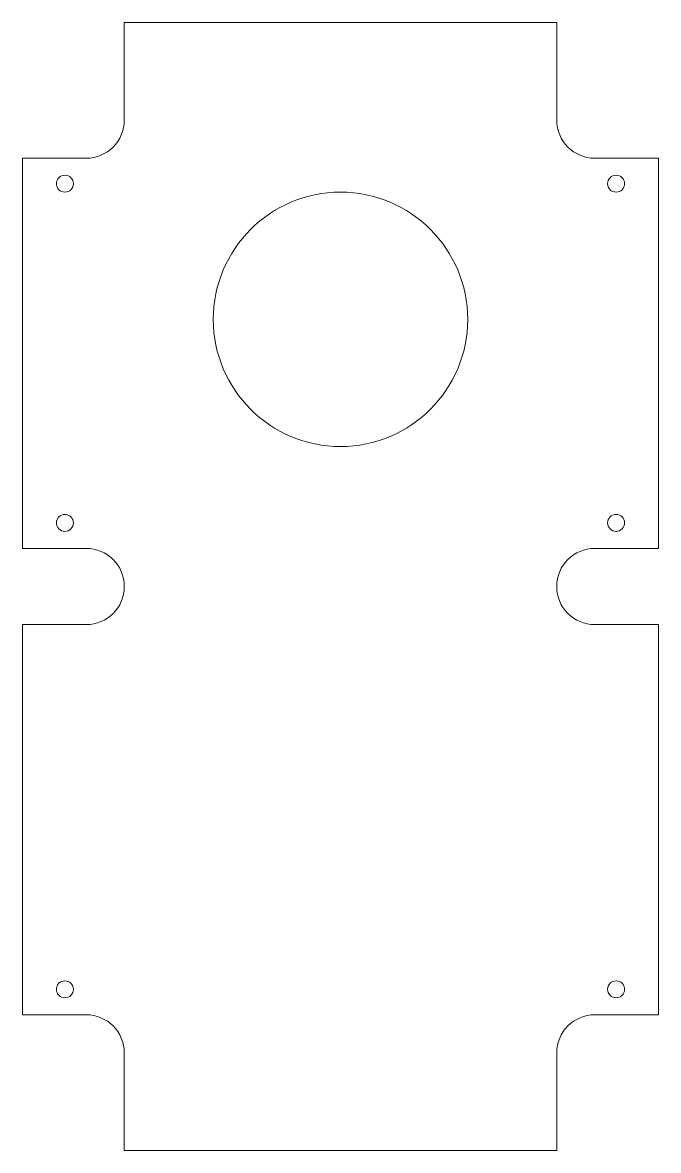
# Model space of a CAD drawing. Header units: millimetres. Extents: x -38 to 37, y -66 to 66.
import ezdxf

# ---------------------------------------------------------------- set-up
doc = ezdxf.new("R2010")
doc.units = ezdxf.units.MM
doc.layers.get('0').update_dxf_attribs({"lineweight": 0})

msp = doc.modelspace()

# ---------------------------------------------------------------- linework, layer by layer
for p, q in [((25.5, 66.5), (-25.5, 66.5)), ((-25.5, 66.5), (-25.5, 55)), ((25.5, 55), (25.5, 66.5)), ((-37.5, 50.5), (-37.5, 4.5)), ((-30, 50.5), (-37.5, 50.5)), ((37.5, 50.5), (30, 50.5)), ((37.5, 4.5), (37.5, 50.5)), ((-37.5, 4.5), (-30, 4.5)), ((30, 4.5), (37.5, 4.5)), ((-37.5, -4.5), (-37.5, -50.5)), ((-30, -4.5), (-37.5, -4.5)), ((37.5, -4.5), (30, -4.5)), ((37.5, -50.5), (37.5, -4.5)), ((-37.5, -50.5), (-30, -50.5)), ((30, -50.5), (37.5, -50.5)), ((-25.5, -55), (-25.5, -66.5)), ((25.5, -66.5), (25.5, -55)), ((-25.5, -66.5), (25.5, -66.5))]:
    msp.add_line(p, q)
for centre, radius in [((-32.5, 47.5), 1), ((32.5, 47.5), 1), ((0, 31.5), 15), ((-32.5, 7.5), 1), ((32.5, 7.5), 1), ((-32.5, -47.5), 1), ((32.5, -47.5), 1)]:
    msp.add_circle(centre, radius)
for centre, start, end in [((-30, 55), 270, 0), ((30, 55), 180, 270), ((-30, 0), 270, 90), ((30, 0), 90, 270), ((-30, -55), 0, 90), ((30, -55), 90, 180)]:
    msp.add_arc(centre, 4.5, start, end)

doc.saveas('drawing.dxf')
